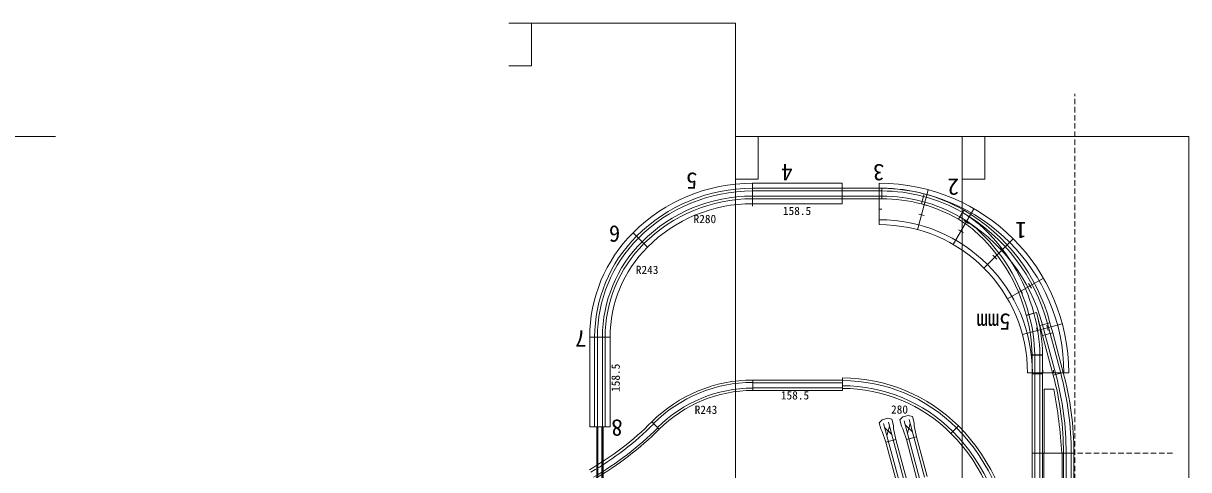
# Model space of a CAD drawing. Units: millimetres, scale not verified. Extents: x -18812 to 36437, y -7239 to 15759.
# Drawn here: x 29980 to 32037, y -1087 to -298 of the extents above; entities that cross this region are included whole.
import ezdxf
from ezdxf.enums import TextEntityAlignment as Align

# ---------------------------------------------------------------- set-up
doc = ezdxf.new("R2010")
doc.units = ezdxf.units.MM
doc.header["$LTSCALE"] = 8
doc.linetypes.add('DASHED1', pattern=[1.8, 1.2, -0.6])
doc.layers.add('0-1', color=7, linetype='Continuous', lineweight=9)
doc.layers.add('0-7', color=4, linetype='Continuous', lineweight=9)
doc.styles.add('ＭＳ ゴシック', font='')
doc.styles.get('ＭＳ ゴシック').set_extended_font_data('MS Gothic')

msp = doc.modelspace()

# ---------------------------------------------------------------- linework, layer by layer
at = {"layer": '0-1', "color": 4, "linetype": 'DASHED1'}
for p, q in [((31835.856, -1276.469), (31835.856, -422.882)), ((31797.195, -1057.445), (32009.699, -1057.445))]:
    msp.add_line(p, q, dxfattribs=at)
at = {"layer": '0-1'}
for p, q in [((31266.606, -616.97), (31266.606, -580.97)), ((31266.606, -580.97), (31266.606, -616.97)), ((31266.606, -580.97), (31266.606, -616.97)), ((31266.606, -580.97), (31266.606, -616.97)), ((31266.606, -616.971), (31266.606, -580.971)), ((31266.606, -580.972), (31266.606, -616.97)), ((31266.606, -621.221), (31266.606, -585.221)), ((31266.606, -589.72), (31425.106, -589.72)), ((31266.608, -580.97), (31266.608, -616.97)), ((31266.608, -616.97), (31266.608, -580.972)), ((31425.106, -580.97), (31425.106, -616.97)), ((31425.106, -589.72), (31425.106, -608.22)), ((31425.106, -589.72), (31425.106, -608.22)), ((31425.106, -589.72), (31495.106, -589.72)), ((31495.106, -589.72), (31495.106, -608.22)), ((31266.606, -608.22), (31425.106, -608.22)), ((31425.106, -608.22), (31495.106, -608.22)), ((31565.182, -617.446), (31569.97, -599.576)), ((31565.182, -617.446), (31569.97, -599.576)), ((31630.481, -644.495), (31639.735, -628.467)), ((31630.481, -644.494), (31639.731, -628.473)), ((31081.344, -693.709), (31055.888, -668.253)), ((31081.344, -693.708), (31055.889, -668.252)), ((31075.157, -687.521), (31062.076, -674.44)), ((31075.157, -687.521), (31062.076, -674.44)), ((31750.106, -813.962), (31767.975, -809.174)), ((31767.984, -809.208), (31750.106, -813.962)), ((31750.175, -814.214), (31767.984, -809.208)), ((31774.024, -831.919), (31767.984, -809.208)), ((31791.893, -827.13), (31774.024, -831.919)), ((31791.902, -827.164), (31774.024, -831.919)), ((31774.024, -831.919), (31778.812, -849.788)), ((31791.893, -827.13), (31796.681, -845)), ((30979.444, -852.807), (31015.444, -852.807)), ((31015.444, -852.807), (30979.444, -852.807)), ((30988.194, -1011.307), (30988.194, -852.807)), ((31006.694, -852.807), (30988.194, -852.807)), ((30988.194, -852.807), (31006.694, -852.807)), ((30988.194, -852.807), (31006.694, -852.807)), ((31006.694, -1011.307), (31006.694, -852.807)), ((31796.681, -845), (31778.812, -849.788)), ((31796.681, -845), (31778.812, -849.788)), ((31778.812, -849.788), (31797.576, -919.818)), ((31796.681, -845), (31815.446, -915.03)), ((31760.195, -884.445), (31778.695, -884.445)), ((31760.195, -917.445), (31760.195, -884.445)), ((31760.256, -884.171), (31778.754, -883.945)), ((31778.695, -917.445), (31778.695, -884.445)), ((31425.665, -943.285), (31425.665, -924.785)), ((31760.195, -917.445), (31760.195, -1057.445)), ((31778.695, -917.445), (31760.195, -917.445)), ((31760.195, -917.445), (31778.695, -917.445)), ((31778.695, -917.445), (31760.195, -917.445)), ((31815.446, -915.03), (31797.576, -919.818)), ((31815.446, -915.03), (31797.576, -919.818)), ((31267.459, -946.902), (31267.459, -928.402)), ((31267.459, -946.902), (31267.459, -928.402)), ((31267.459, -946.902), (31267.459, -928.402)), ((31267.459, -946.902), (31267.459, -928.402)), ((31267.459, -928.402), (31267.459, -946.902)), ((31267.459, -928.402), (31425.959, -928.402)), ((31425.959, -928.402), (31425.959, -946.902)), ((31267.459, -946.902), (31425.959, -946.902)), ((31102.173, -1015.366), (31089.091, -1002.284)), ((31495.848, -998.428), (31490.541, -1003.736)), ((31493.452, -1014.6), (31490.541, -1003.736)), ((31495.848, -998.428), (31505.508, -995.84)), ((31505.508, -995.84), (31512.757, -997.783)), ((31515.668, -1008.647), (31512.757, -997.783)), ((31532.152, -993.661), (31526.845, -998.969)), ((31529.756, -1009.833), (31526.845, -998.969)), ((31532.152, -993.661), (31541.811, -991.073)), ((31541.811, -991.073), (31549.061, -993.016)), ((31551.972, -1003.88), (31549.061, -993.016)), ((31552.059, -1009.033), (31551.972, -1003.88)), ((30979.444, -1011.307), (31015.444, -1011.307)), ((31006.694, -1011.307), (30988.194, -1011.307)), ((30988.194, -1011.307), (31006.694, -1011.307)), ((30988.194, -1011.307), (31006.694, -1011.307)), ((31495.954, -1019.106), (31493.452, -1014.6)), ((31502.096, -1038.165), (31495.954, -1019.106)), ((31515.755, -1013.8), (31515.668, -1008.647)), ((31519.966, -1033.377), (31515.755, -1013.8)), ((31532.257, -1014.339), (31529.756, -1009.833)), ((31538.4, -1033.398), (31532.257, -1014.339)), ((31556.269, -1028.61), (31552.059, -1009.033)), ((31617.115, -1022.586), (31630.196, -1009.504)), ((31617.115, -1022.586), (31630.196, -1009.504)), ((31502.096, -1038.165), (31519.966, -1033.377)), ((31520.86, -1108.195), (31502.096, -1038.165)), ((31538.73, -1103.407), (31519.966, -1033.377)), ((31538.4, -1033.398), (31556.269, -1028.61)), ((31557.164, -1103.428), (31538.4, -1033.398)), ((31575.034, -1098.64), (31556.269, -1028.61)), ((31760.195, -1057.445), (31760.195, -1197.445)), ((31778.695, -1057.445), (31760.195, -1057.445)), ((31834.195, -1057.445), (31815.695, -1057.445)), ((31834.195, -1057.445), (31815.695, -1057.445)), ((31815.695, -1057.445), (31815.695, -1197.445)), ((31834.195, -1057.445), (31834.195, -1197.445))]:
    msp.add_line(p, q, dxfattribs=at)
at = {"layer": '0-1', "color": 3}
for p, q in [((31266.606, -580.97), (31425.106, -580.97)), ((31266.606, -616.97), (31425.106, -616.97)), ((30979.444, -1011.307), (30979.444, -852.807)), ((31015.444, -1011.307), (31015.444, -852.807))]:
    msp.add_line(p, q, dxfattribs=at)
at = {"layer": '0-1', "color": 2}
for p, q in [((31266.606, -594.47), (31425.106, -594.47)), ((31425.106, -594.47), (31495.106, -594.47)), ((31266.606, -603.47), (31425.106, -603.47)), ((31425.106, -603.47), (31495.106, -603.47)), ((31778.612, -830.689), (31783.4, -848.559)), ((31787.305, -828.36), (31792.093, -846.229)), ((30992.944, -1011.307), (30992.944, -852.807)), ((31001.944, -1011.307), (31001.944, -852.807)), ((31783.4, -848.559), (31802.164, -918.588)), ((31792.093, -846.229), (31810.858, -916.259)), ((31764.945, -917.445), (31764.945, -884.445)), ((31773.945, -917.445), (31773.945, -884.445)), ((31764.945, -917.445), (31764.945, -1057.445)), ((31773.945, -917.445), (31773.945, -1057.445)), ((31267.459, -933.152), (31425.959, -933.152)), ((31267.459, -942.152), (31425.959, -942.152)), ((31525.448, -1106.966), (31498.143, -1005.061)), ((31534.142, -1104.636), (31506.836, -1002.731)), ((31561.752, -1102.199), (31534.447, -1000.293)), ((31549.04, -1019.982), (31536.312, -1007.254)), ((31540.346, -1022.311), (31545.005, -1004.924)), ((31570.446, -1099.869), (31543.14, -997.964)), ((30992.944, -1011.307), (30992.944, -1151.307)), ((31001.944, -1011.307), (31001.944, -1151.307)), ((31512.736, -1024.749), (31500.008, -1012.021)), ((31504.043, -1027.078), (31508.701, -1009.691)), ((31764.945, -1057.445), (31764.945, -1197.445)), ((31773.945, -1057.445), (31773.945, -1197.445)), ((31820.445, -1057.445), (31820.445, -1197.445)), ((31829.445, -1057.445), (31829.445, -1197.445))]:
    msp.add_line(p, q, dxfattribs=at)
at = {"layer": '0-1', "color": 4}
for p, q in [((31490.106, -653.97), (31490.106, -580.97)), ((31576.811, -592.385), (31557.917, -662.898)), ((31490.106, -608.22), (31495.106, -608.22)), ((31490.106, -626.72), (31495.106, -626.72)), ((31560.14, -635.282), (31569.799, -637.871)), ((31564.928, -617.413), (31574.587, -620.001)), ((31657.606, -625.852), (31621.106, -689.072)), ((31639.651, -646.951), (31648.311, -651.951)), ((31630.401, -662.973), (31639.061, -667.973)), ((31726.987, -679.09), (31675.368, -730.709)), ((31704.183, -694.823), (31711.254, -701.894)), ((31691.101, -707.904), (31698.172, -714.975)), ((31780.225, -748.47), (31717.005, -784.97)), ((31754.126, -757.765), (31759.126, -766.426)), ((31738.104, -767.015), (31743.104, -775.676)), ((31813.691, -829.266), (31743.179, -848.16)), ((31768.206, -836.277), (31770.794, -845.937)), ((31786.076, -831.489), (31788.664, -841.149)), ((31825.106, -915.97), (31752.106, -915.97)), ((31779.356, -915.97), (31779.356, -910.97)), ((31797.856, -915.97), (31797.856, -910.97)), ((30991.944, -1011.307), (30991.944, -1151.307)), ((30993.944, -1011.307), (30993.944, -1151.307)), ((31000.944, -1011.307), (31000.944, -1151.307)), ((31002.944, -1011.307), (31002.944, -1151.307))]:
    msp.add_line(p, q, dxfattribs=at)
at = {"layer": '0-1', "color": 5}
for p, q in [((31798.695, -944.445), (31781.695, -944.445)), ((31781.695, -1057.445), (31781.695, -944.445)), ((31815.695, -1057.445), (31778.695, -1057.445)), ((31815.695, -1057.445), (31778.695, -1057.445)), ((31781.195, -1197.445), (31781.195, -1057.445)), ((31813.195, -1057.445), (31813.195, -1197.445))]:
    msp.add_line(p, q, dxfattribs=at)
at = {"layer": '0-1'}
for points in [[(31495.106, -589.72), (31495.106, -608.22), (31495.106, -589.72)], [(31778.695, -917.445), (31778.695, -1057.445), (31760.195, -1057.445)], [(31778.695, -1057.445), (31778.695, -1197.445), (31760.195, -1197.445)]]:
    msp.add_lwpolyline(points, dxfattribs=at)
at = {"layer": '0-1', "color": 3}
for centre, radius, start, end in [((31266.606, -878.97), 298, 90, 135), ((31490.106, -915.97), 335, 0, 90), ((31266.606, -878.97), 262, 90, 135), ((31490.106, -915.97), 262, 0, 90), ((31240.444, -852.807), 261, 135, 180), ((31240.444, -852.807), 225, 135, 180)]:
    msp.add_arc(centre, radius, start, end, dxfattribs=at)
at = {"layer": '0-1'}
for centre, radius, start, end in [((31266.606, -878.97), 289.25, 90, 135), ((31495.106, -878.97), 289.25, 75, 90), ((31266.606, -878.97), 270.75, 90, 135), ((31495.106, -878.97), 270.75, 75, 90), ((31495.106, -878.97), 289.25, 60, 75), ((31495.106, -878.97), 270.75, 60, 75), ((31476.61, -911.007), 326.25, 14.89155, 60), ((31488.915, -875.285), 270.75, 51.26993, 58.47524), ((31240.444, -852.807), 252.25, 135, 180), ((31452.692, -893.051), 307.75, 14.89155, 48.07672), ((31240.444, -852.807), 233.75, 135, 180), ((31489.526, -887.479), 270.75, 0.7, 15.7), ((31489.526, -887.479), 289.25, 0.7, 15.7), ((31425.665, -1214.035), 289.25, 45, 90), ((31283.945, -1057.445), 531.75, 0, 15), ((31283.945, -1057.445), 550.25, 0, 15), ((31267.459, -1180.652), 252.25, 90, 134.99989), ((31425.665, -1214.035), 270.75, 45, 90), ((31267.459, -1180.652), 233.75, 90, 134.99991), ((30713.087, -626.28), 531.75, 300.00002, 315), ((30713.087, -626.28), 550.25, 299.99995, 315), ((31399.502, -1240.198), 307.75, 0, 45), ((31399.502, -1240.198), 326.25, 0, 45)]:
    msp.add_arc(centre, radius, start, end, dxfattribs=at)
at = {"layer": '0-1', "color": 2}
for centre, radius, start, end in [((31266.606, -878.97), 284.5, 90, 135), ((31495.106, -878.97), 284.5, 75, 90), ((31266.606, -878.97), 275.5, 90, 135), ((31495.106, -878.97), 275.5, 75, 90), ((31495.106, -878.97), 275.5, 60, 75), ((31495.106, -878.97), 284.5, 60, 75), ((31488.915, -875.285), 284.5, 51.19263, 58.54895), ((31476.61, -911.007), 321.5, 14.89155, 60), ((31488.915, -875.285), 275.5, 51.24238, 58.50157), ((31476.61, -911.007), 312.5, 14.89155, 60), ((31452.692, -893.051), 321.5, 14.89155, 48.14492), ((31240.444, -852.807), 247.5, 135, 180), ((31452.692, -893.051), 312.5, 14.89155, 48.10098), ((31240.444, -852.807), 238.5, 135, 180), ((31489.526, -887.479), 275.5, 0.7, 15.7), ((31489.526, -887.479), 284.5, 0.7, 15.7), ((31283.945, -1057.445), 536.5, 0, 15), ((31283.945, -1057.445), 545.5, 0, 15), ((31267.459, -1180.652), 248, 90, 134.99991), ((31267.459, -1180.652), 238, 90, 134.99988), ((31425.665, -1214.035), 284.5, 45, 90), ((31425.665, -1214.035), 275.5, 45, 90), ((30713.087, -626.28), 536.686, 300, 315), ((30713.087, -626.28), 546.686, 300, 315), ((31399.502, -1240.198), 312.5, 0, 45), ((31399.502, -1240.198), 321.5, 0, 45)]:
    msp.add_arc(centre, radius, start, end, dxfattribs=at)
at = {"layer": '0-1', "color": 4}
for radius, start in [(326.25, 360), (270.75, 0)]:
    msp.add_arc((31490.106, -915.97), radius, start, 90, dxfattribs=at)
at = {"layer": '0-1', "color": 5}
msp.add_arc((30914.097, -1111.409), 900.217, 3.43666, 10.68855, dxfattribs=at)
at = {"layer": '0-7', "color": 6}
for p, q in [((30836.729, -298.417), (31236.729, -298.417)), ((31236.729, -1498.417), (31236.729, -298.417)), ((30036.729, -498.417), (29636.729, -498.417)), ((31236.729, -498.417), (32036.729, -498.417)), ((31636.729, -2298.417), (31636.729, -498.417)), ((32036.729, -2698.417), (32036.729, -498.417))]:
    msp.add_line(p, q, dxfattribs=at)
at = {"layer": '0-7'}
for p, q in [((30876.729, -373.417), (30876.729, -298.417)), ((30836.729, -373.417), (30876.729, -373.417)), ((31276.729, -573.417), (31276.729, -498.417)), ((31676.729, -573.417), (31676.729, -498.417)), ((31236.729, -573.417), (31276.729, -573.417)), ((31636.729, -573.417), (31676.729, -573.417))]:
    msp.add_line(p, q, dxfattribs=at)

# ---------------------------------------------------------------- texts
at = {"layer": '0-1', "color": 3, "style": 'ＭＳ ゴシック'}
for s, p in [('4', (31337.605, -538.399)), ('3', (31499.328, -538.399)), ('5', (31169.499, -553.294)), ('2', (31631.26, -563.934)), ('6', (31033.312, -646.923)), ('1', (31750.424, -640.539)), ('7', (30973.73, -832.053)), ('8', (31037.567, -989.52))]:
    msp.add_text(s, height=29.33, rotation=180, dxfattribs=at).set_placement(p, align=Align.BOTTOM_LEFT)
at = {"layer": '0-1', "style": 'ＭＳ ゴシック'}
for s, p in [('R280', (31162.783, -655.7)), ('158.5', (31320.48, -641.391)), ('R243', (31060.863, -745.605)), ('158.5', (31316.928, -967.156)), ('R243', (31164.775, -992.632)), ('280', (31511.339, -992.18))]:
    msp.add_text(s, height=14.66, dxfattribs=at).set_placement(p, align=Align.BOTTOM_LEFT)
at = {"layer": '0-1', "color": 134, "style": 'ＭＳ ゴシック'}
msp.add_text('5mm', height=29.33, rotation=180, dxfattribs=at).set_placement((31722.333, -802.262), align=Align.BOTTOM_LEFT)
at = {"layer": '0-1', "style": 'ＭＳ ゴシック'}
msp.add_text('158.5', height=14.66, rotation=90, dxfattribs=at).set_placement((31036.93, -949.405), align=Align.BOTTOM_LEFT)

doc.saveas('drawing.dxf')
